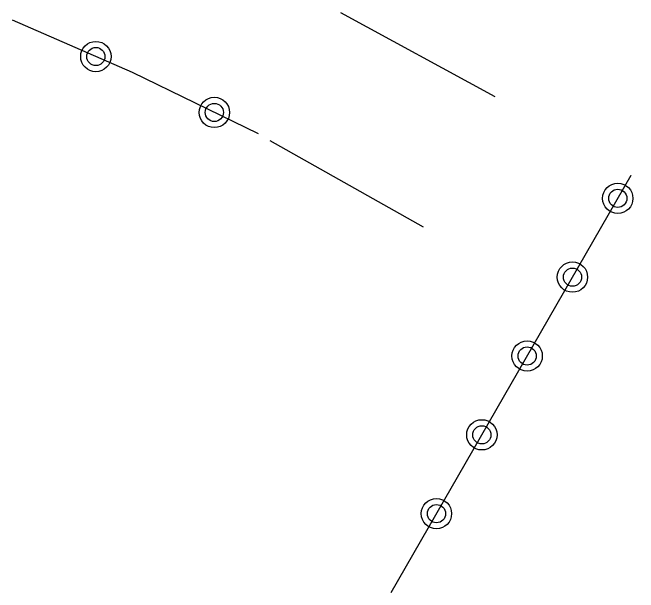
# Model space of a CAD drawing. Header units: millimetres. Extents: x 128000 to 128982, y 140190 to 140897.
# Drawn here: x 128220.71 to 128231.03, y 140518.74 to 140528.31 of the extents above; entities that cross this region are included whole.
import ezdxf

# ---------------------------------------------------------------- set-up
doc = ezdxf.new("R2010")
doc.units = ezdxf.units.MM
doc.layers.get('0').update_dxf_attribs({"linetype": 'CONTINUOUS'})
doc.layers.add('W0104', color=1, linetype='CONTINUOUS')
doc.layers.add('W0323', color=7, linetype='CONTINUOUS')

# ---------------------------------------------------------------- blocks, each defined once
blk = doc.blocks.new('t323o')
at = {"color": 0, "linetype": 'Continuous'}
for radius in [0.25, 0.15]:
    blk.add_circle((0, 0), radius, dxfattribs=at)

msp = doc.modelspace()

# ---------------------------------------------------------------- linework, layer by layer
at = {"layer": 'W0104'}
for points in [[(128226.114, 140528.309), (128228.659, 140526.923)], [(128224.95, 140526.199), (128227.474, 140524.774)]]:
    msp.add_lwpolyline(points, dxfattribs=at)
at = {"layer": 'W0323'}
for points in [[(128222.685, 140527.317), (128220.706, 140528.184)], [(128224.763, 140526.305), (128222.685, 140527.317)], [(128226.949, 140518.74), (128230.905, 140525.626), (128230.905, 140525.626)]]:
    msp.add_lwpolyline(points, dxfattribs=at)

# ---------------------------------------------------------------- block references
for p, rotation in [((128222.08, 140527.582), 156.3455581222561), ((128224.034, 140526.66), 154.0336058468772), ((128230.685, 140525.243), 60.12294823111777), ((128229.938, 140523.943), 60.12294823111777), ((128229.191, 140522.642), 60.12294823111777), ((128228.444, 140521.341), 60.12294823111777), ((128227.696, 140520.041), 60.12294823111777)]:
    msp.add_blockref('t323o', p, dxfattribs=dict(at, rotation=rotation))

doc.saveas('drawing.dxf')
